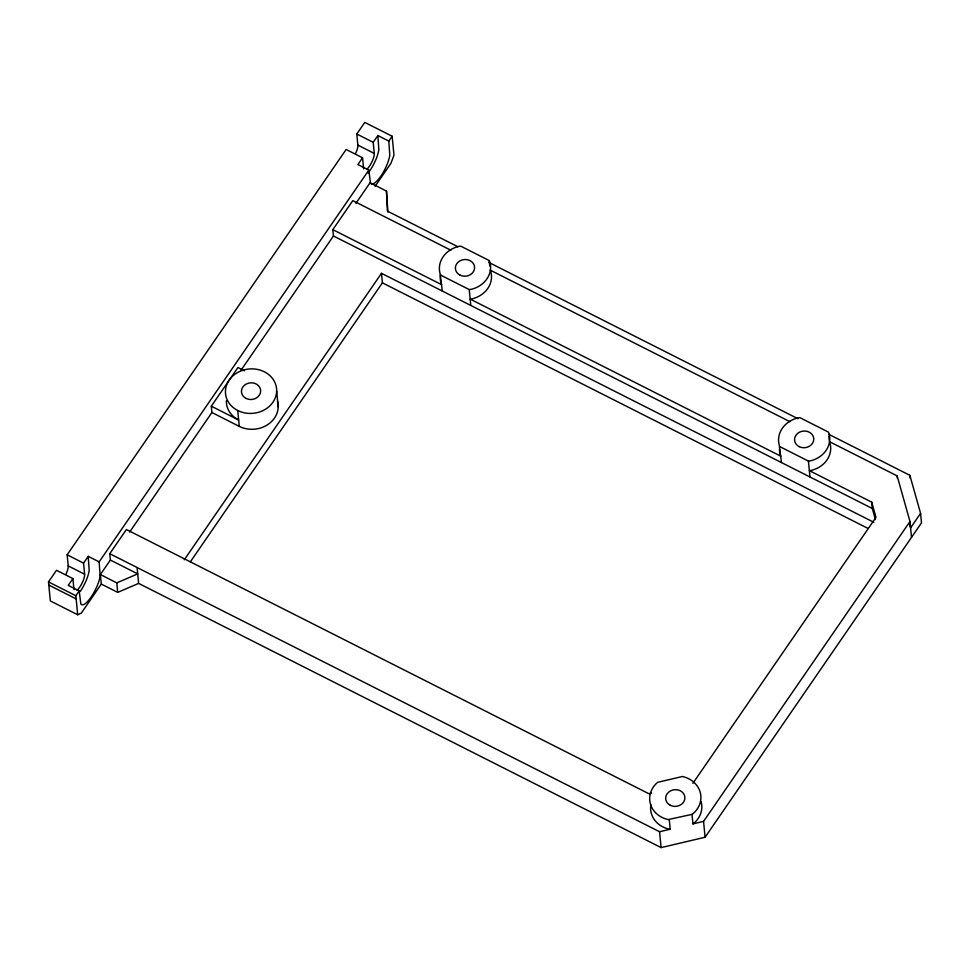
<?xml version="1.0" encoding="UTF-8"?>
<svg xmlns="http://www.w3.org/2000/svg" width="970" height="970" viewBox="0 0 970 970"><rect width="100%" height="100%" fill="white"/><g stroke="black" fill="none" stroke-linecap="round" stroke-linejoin="round"><path stroke-width="1.45" d="M100.165 574.883L110.374 560.054L109.755 553.7L126.403 529.523L648.857 793.715L651.513 793.096M110.374 560.054L137.728 573.876L116.788 582.861L100.383 574.555L101.292 584.073L81.322 613.088L77.685 614.762L50.331 600.927L48.5 581.891L56.49 570.287L72.908 578.593L73.975 589.687M65.972 574.179A10.258 3.007 -63.2 0 0 68.215 565.91L67.148 554.816L346.144 149.489L362.562 157.795L363.629 168.889M355.626 153.381A10.258 3.007 -63.2 0 0 357.869 145.112L356.802 134.018L364.793 122.402L392.147 136.236L393.978 155.273L390.946 163.275L375.135 186.252M72.908 578.593L68.239 585.359L79.188 590.888L80.825 603.958A19.23 5.638 -63.2 0 0 91.156 596.999A19.23 5.638 -63.2 0 0 100.128 575.925L99.158 561.872L368.83 170.102L357.894 164.56L362.562 157.795M77.054 590.209A10.258 3.007 -63.2 0 0 84.62 574.216L83.553 563.109L88.222 556.343L99.158 561.872M366.708 169.423A10.258 3.007 -63.2 0 0 374.274 153.418L373.207 142.311L377.876 135.545L388.812 141.074L389.782 155.139A19.23 5.638 -63.2 0 1 380.81 176.2A19.23 5.638 -63.2 0 1 370.479 183.16L368.83 170.102M77.685 614.762L75.854 595.725L79.188 590.888M388.812 141.074L392.147 136.236M129.592 532.13L211.909 412.529L211.302 406.187L237.941 367.497L244.452 370.782M241.118 370.103L333.438 235.989L332.819 229.647L352.801 200.62L450.892 250.224M355.905 203.336L370.273 182.469M184.3 559.787L381.489 273.322L873.885 522.321M190.35 561.836L382.398 282.84L381.489 273.322M692.859 783.372L875.971 517.349L871.69 502.145L809.356 470.62L811.15 470.401A25.644 22.249 -5.5 0 0 829.98 443.047M101.292 584.073L117.709 592.367L138.637 583.394L661.091 847.598L705.093 837.243L703.565 821.384L909.981 521.508L897.141 475.882L829.326 441.592M828.938 434.39L909.872 475.324L920.578 513.336L910.6 527.85L909.387 523.57M705.093 837.243L921.5 522.854L920.578 513.336M692.022 814.363L692.98 813.733A25.644 22.249 -5.5 0 0 682.492 776.485L657.599 782.341A25.644 22.249 -5.5 0 0 668.1 819.589L692.022 814.363L692.932 823.882L703.565 821.384M692.932 823.882L693.902 823.251A25.644 22.249 -5.5 0 0 701.104 801.693M109.755 553.7L659.564 831.739L670.197 829.229L669.276 819.723M440.744 275.165L469.25 289.581L471.044 289.375A25.644 22.249 -5.5 0 0 489.874 262.009L489.219 260.566L460.726 246.15L458.931 246.356A25.644 22.249 -5.5 0 0 440.101 273.722L442.271 291.024M779.928 446.685L808.434 461.102L810.229 460.895A25.644 22.249 -5.5 0 0 829.059 433.529L828.404 432.087L799.91 417.67L798.116 417.876A25.644 22.249 -5.5 0 0 779.286 445.242L781.456 462.544M670.197 829.229L669.009 829.107A25.644 22.249 -5.5 0 1 650.894 804.736M356.802 134.018L373.207 142.311M357.869 145.112L374.274 153.418M370.055 182.784L386.472 191.078L387.927 212.054M457.949 246.792L387.418 211.12L386.472 191.078M488.977 262.482L797.91 418.7M490.141 270.072L790.016 421.72M332.819 229.647L441.665 284.683L441.01 283.24A25.644 22.249 -5.5 0 1 440.586 274.558M333.438 235.989L872.297 508.486L875.413 519.544M382.398 282.84L868.053 528.432M211.302 406.187L238.656 420.022A25.644 22.249 -5.5 0 1 226.362 400.755M211.909 412.529L239.263 426.363A25.644 22.249 -5.5 0 0 267.708 424.642A25.644 22.249 -5.5 0 0 277.481 401.156M67.148 554.816L83.553 563.109M68.215 565.91L84.62 574.216M48.5 581.891L75.854 595.725M48.803 585.068L76.157 598.902M909.872 475.324L910.139 478.04M909.981 521.508L911.509 537.368M897.141 475.882L897.383 478.428M871.69 502.145L872.297 508.486M828.804 436.161L829.192 440.234M808.434 461.102L809.962 476.961M659.564 831.739L661.091 847.598M489.219 260.566L489.753 265.998M469.25 289.581L470.777 305.441M377.876 135.545L378.833 149.598A19.23 5.638 -63.2 0 1 368.115 173.048M239.263 426.363L237.735 410.504A25.644 22.249 -5.5 0 1 238.765 371.898A25.644 22.249 -5.5 0 1 276.668 391.068L278.196 406.927M137.109 567.535L138.637 583.394M116.788 582.861L117.709 592.367M88.222 556.343L89.179 570.396A19.23 5.638 -63.2 0 1 80.219 591.47M490.796 271.527A25.644 22.249 -5.5 0 1 471.966 298.881L470.171 299.099L780.85 456.203L780.195 454.76A25.644 22.249 -5.5 0 1 779.48 448.989M276.668 391.068A25.644 22.249 -5.5 0 1 237.735 410.504M670.306 805.294A9.615 8.342 -5.5 0 0 684.905 798.007A9.615 8.342 -5.5 0 0 670.682 790.817A9.615 8.342 -5.5 0 0 670.306 805.294M799.183 446.636A9.615 8.342 -5.5 0 0 813.769 439.349A9.615 8.342 -5.5 0 0 799.559 432.159A9.615 8.342 -5.5 0 0 799.183 446.636M459.998 275.116A9.615 8.342 -5.5 0 0 474.597 267.829A9.615 8.342 -5.5 0 0 460.374 260.639A9.615 8.342 -5.5 0 0 459.998 275.116M246.065 398.415A9.615 8.342 -5.5 0 0 260.663 391.116A9.615 8.342 -5.5 0 0 246.453 383.938A9.615 8.342 -5.5 0 0 246.065 398.415"/></g></svg>
